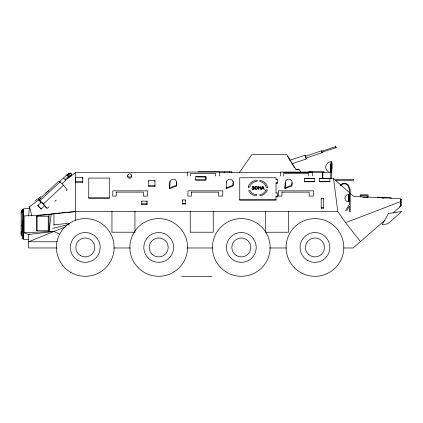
<?xml version="1.0" encoding="UTF-8"?>
<svg xmlns="http://www.w3.org/2000/svg" width="423" height="423" viewBox="0 0 423 423"><rect width="100%" height="100%" fill="white"/><g stroke="black" fill="none" stroke-linecap="round" stroke-linejoin="round"><path stroke-width="0.63" d="M21.15 234.464L21.15 212.367L22.197 212.367M23.043 239.006L23.043 209.258L22.197 209.274L22.197 231.91L21.15 231.91L21.15 235.389L22.197 235.389M75.558 182.577L75.558 181.472L82.723 181.472L82.723 182.577L75.558 182.577L75.558 177.544L82.723 177.544L82.723 182.577M75.558 178.649L75.558 177.544M82.723 178.649L82.723 177.544M141.784 204.478L141.784 203.801L147.014 203.801L147.014 204.478L141.784 204.478L141.784 201.142L147.014 201.142L147.014 204.478M141.784 201.819L141.784 201.142M147.014 201.819L147.014 201.142M154.945 180.621L154.945 186.406L148.774 186.406L148.774 180.621L154.945 180.621L154.945 181.324M182.572 203.986L182.572 203.505L185.258 203.505L185.258 203.986L182.572 203.986L182.572 199.931L185.258 199.931L185.258 203.986M182.572 200.412L182.572 199.931M185.258 200.412L185.258 199.931M323.447 198.213L323.447 208.211L321.21 208.211L321.21 198.213L323.447 198.213L323.452 198.942M187.875 172.431L75.638 172.494L75.558 220.727M360.988 196.653L360.988 195.421L367.169 195.421L367.164 197.266M190.551 175.984L190.561 173.351L215.582 173.351L215.571 175.984M283.738 175.984L283.748 173.351L308.769 173.351L308.758 175.984M69.478 173.192L66.511 175.207L67.95 175.323L68.817 177.01L71.365 175.471L71.381 174.488M360.2 196.658L360.216 194.823L368.137 194.818L368.121 197.266L362.839 197.266M187.368 175.989L187.426 172.061L219.516 172.061L219.452 175.989M280.555 175.989L280.613 172.061L312.697 172.061L312.639 175.989M348.769 197.938C349.292 187.611 349.187 206.683 348.769 199.524M224.216 172.981L224.259 171.743M169.607 187.949L169.972 181.277L171.595 179.564A3.405 2.771 0 0 1 175.037 179.595L176.618 181.33L176.338 186.025L169.607 188.684L169.607 187.949L176.338 185.29M169.607 188.684L169.845 182.741M226.173 188.647L226.538 181.24L228.166 179.532A3.405 2.771 0 0 1 231.608 179.564L233.189 181.298L232.904 185.988L226.173 188.647L226.173 187.918L232.904 185.258M285.033 187.881L285.393 181.208L287.021 179.495A3.405 2.771 0 0 1 290.464 179.526L292.044 181.261L291.764 185.956L285.033 188.61L285.033 187.881L291.759 185.221M285.033 188.61L285.266 182.673M348.61 200.476L348.563 201.697L346.839 201.353L345.374 199.973L344.856 198.022L345.374 196.351L346.675 194.903L348.563 194.448L348.785 198.429L348.425 201.475M328.576 171.939L326.376 169.835L325.604 166.911L326.345 164.785L328.327 162.284L331.389 161.607L330.723 167.73L330.918 172.526L331.183 172.113M348.732 199.022L348.51 201.205M377.49 197.848L377.528 197.129L391.09 197.848L391.053 198.567M331.495 165.018L331.759 162.638A5.065 0.36 -88.4 0 1 332.018 162.86L332.118 165.557A4.537 0.323 -88.4 0 1 332.002 169.147L331.732 171.526A5.065 0.36 -88.4 0 1 331.473 171.304L331.373 168.608A4.537 0.323 -88.4 0 1 331.542 165.018M28.621 216.063L29.552 206.704L40.798 198.355M176.338 186.025L176.618 182.064M232.904 185.988L233.295 182.768M291.764 185.956L292.156 182.731M51.231 214.054L49.02 231.555L24.143 232.787L24.143 215.915L49.02 214.683L53.954 213.636L60.5 213.007M71.508 175.651L71.212 174.038M226.411 182.704L226.538 181.975M348.51 195.289L348.615 194.945L348.732 195.96M67.204 175.069L70.408 173.129L66.839 175.09L69.948 173.107L71.186 173.499L71.566 175.059L68.822 176.64M67.96 174.583L68.796 173.414L70.144 173.192M71.191 175.926L71.376 175.466M68.145 174.445L68.346 174.033M169.972 182.006L170.321 181.324M346.77 210.68L349.34 206.17L349.34 211.965M345.565 210.702L349.557 203.965L349.557 189.678L347.806 185.512L345.914 183.926L342.884 183.926L340.975 185.597L339.907 185.597L342.799 183.302L345.914 183.302L348.351 185.084L350.181 189.351L350.181 211.934M239.46 172.431L251.807 154.659L286.799 154.659L295.92 169.417L298.358 169.263M62.065 183.635L65.66 180.293L65.137 179.564L68.537 175.899M41.174 202.913L38.683 199.883L58.808 181.187L60.129 181.906L63.54 185.232L67.273 189.774L66.311 190.667M59.437 181.742L66.247 175.413M38.683 199.883L40.005 200.602L60.129 181.906M37.848 205.483L41.369 202.21L43.183 203.86L44.69 205.784L41.168 209.057L37.848 205.483L41.168 209.057M49.068 206.688L47.149 208.47L43.421 203.928L63.54 185.232M54.816 201.348L56.254 200.016M343.925 247.978L353.157 247.978L384.745 220.42M393.115 213.007L400.502 206.472L400.475 198.614L353.808 196.457L333.546 178.538L319.624 178.421L329.877 178.543M34.818 201.062L40.851 196.584M45.668 193.01L48.682 190.768M65.57 179.965L75.638 172.494M68.716 177.353L71.059 175.831M67.585 175.148L70.831 173.266M68.727 176.259L71.651 174.63M68.933 173.599L69.361 173.404M65.956 226.596L28.621 241.771L57.306 241.776M333.546 178.538L337.797 211.563L345.549 222.688L400.502 201.671M289.781 160.291L305.036 155.246L305.644 157.033M305.39 156.336L321.512 150.81L321.776 151.587M321.818 151.725L321.654 151.249L335.751 146.633L336.084 147.643L321.993 152.269M321.908 151.994L322.146 152.735L305.977 158.08L305.803 157.525M292.245 163.638L306.284 158.995L305.723 157.282M399.238 206.842L400.502 206.472M29.89 234.168L28.621 234.485L24.143 232.787M52.722 228.431L69.213 224.285M69.763 176.396L70.234 176.312M65.618 180.298L65.327 180.076M59.791 234.257L53.954 231.476L28.621 234.485L28.621 247.968L56.656 247.973M37.023 215.519L75.558 211.548L337.797 211.563M61.806 212.885L75.558 211.563M54.044 224.756L69.689 223.254M67.564 177.977L67.929 177.956M53.954 231.476L49.02 231.555L49.02 214.683M294.128 167.645L294.397 167.645L293.752 166.572M295.746 169.263L298.987 169.263L301.187 172.431M308.425 171.564L323.812 171.564L323.78 172.642M197.959 171.759L231.846 171.738L231.846 172.981M219.352 172.41L280.935 172.431M283.299 172.373L330.998 172.346L331.003 178.543M195.643 176.782L205.89 176.904L205.895 180.098L195.643 180.108L195.643 176.782L205.89 176.904M304.449 178.432L314.701 178.548L304.449 178.432L304.454 181.753L314.701 181.747L314.701 178.427M276.013 179.278L277.504 179.273L277.509 183.46L276.013 183.46M195.643 179.902L205.895 179.891L205.89 176.777M304.454 181.546L314.701 181.541M319.629 181.541L329.877 181.536M277.504 182.599L276.013 182.604L276.018 193.115M276.018 192.941L277.71 192.941L277.715 196.859L276.023 196.864M277.715 196.045L276.023 196.045L276.023 200.222L239.756 200.243L239.741 177.776L276.013 177.755L276.013 179.585M88.777 197.774L109.293 197.763M239.756 199.423L276.023 199.402M401.697 199.608L400.486 199.608L400.486 205.34L401.697 205.34L401.681 199.608M29.425 208.55L23.693 208.55L23.693 216.063M36.632 216.222L37.102 216.222L37.102 230.746L36.632 230.746L36.632 216.222L48.698 216.222M23.043 220.896L22.197 220.896L22.197 239.006M22.197 224.951L23.043 224.951M21.15 225.464L22.197 225.464M22.197 229.176L23.043 229.176M36.632 230.746L48.698 230.746M28.701 239.54L23.609 239.54L23.609 213.562M113.803 247.978L130.284 247.978M186.992 247.978L212.711 247.978M269.414 247.978L286.561 247.978M181.657 276.409L211.986 276.409M382.011 198.086L383.947 198.186M68.304 177.766L68.632 177.871M70.276 173.377L70.704 173.552M59.479 181.737L60.003 182.17M70.567 173.367L70.932 173.657M45.256 206.852L46.678 208.068M287.397 156.224L288.031 157.092M44.098 205.361L43.315 204.595M40.005 200.602L43.421 203.928M65.137 179.564L63.619 178.22M345.549 222.688L360.618 241.776M322.141 152.724L321.929 152.106M305.343 156.161L305.559 156.785M306.284 158.995L305.998 158.213M288.306 157.525L290.21 160.682M290.855 161.75L291.822 163.357M292.467 164.431L293.113 165.504M287.614 156.732L287.402 156.283M232.851 181.345L233.189 182.033M336.079 147.638L335.74 146.622M321.898 151.936L321.686 151.371M305.623 156.949L305.787 157.441M321.866 151.862L321.972 152.174M321.75 151.55L321.512 150.81M305.38 156.336L305.036 155.246M29.552 206.704L31.857 216.053M331.389 161.607L331.505 162.723M331.119 162.02L331.135 163.913M330.865 164.357L330.876 165.615M330.908 171.267L330.918 172.526M331.035 172.346L331.035 178.543M329.877 178.416L329.877 181.742L319.629 181.747L319.624 178.421M323.447 208.211L323.447 207.476L321.21 207.476L321.21 208.211M322.855 172.346L322.855 178.548M322.696 172.351L322.701 178.548M321.21 198.213L321.21 198.942M229.467 171.738L229.467 172.981M154.945 186.406L154.945 185.702L148.774 185.702L148.774 186.406M148.774 180.621L148.774 181.324M288.571 211.204L288.571 232.227L265.586 232.227L265.586 211.204M213.25 211.199L213.25 232.222L190.26 232.222L190.26 211.199M134.937 211.193L134.937 232.216L111.952 232.216L111.952 211.193M53.954 213.636L53.954 225.528M48.233 216.222L48.233 230.746M22.197 209.258L22.197 212.124M21.647 210.331L21.647 212.124M21.15 212.367L21.15 213.139M131.389 175.778A2.041 1.65 0 0 1 131.389 177.406L130.659 178.004A1.967 1.592 0 0 1 128.671 178.004L127.942 177.406A2.041 1.65 0 0 1 127.942 175.778M331.352 162.453A5.065 0.36 -88.4 0 0 331.167 162.622L330.897 165.002A4.537 0.323 -88.4 0 0 330.781 168.592L330.881 171.289A5.065 0.36 -88.4 0 0 331.14 171.511M251.918 188.827L251.918 189.261C252.891 190.049 255.397 188.769 253.811 187.833C254.842 187.167 253.726 185.792 252.034 186.559C252.187 186.829 255.312 187.146 252.584 187.622L252.584 187.949L253.599 188.066A0.534 0.434 0 0 1 253.837 188.346L253.726 188.838A0.709 0.576 0 0 1 253.329 189.049L252.7 189.07A2.147 1.745 0 0 1 251.949 188.827L251.949 188.827M258.358 186.443L258.358 189.377L258.834 189.377L258.834 187.939L260.494 187.939L260.494 189.377L260.975 189.377L260.975 186.443L260.494 186.443L260.494 187.595L258.834 187.595L258.834 186.443L258.358 186.443M116.24 192.132L116.225 196.082L112.745 196.082L112.835 190.842L147.712 190.842L147.622 196.082L143.423 196.082L143.439 192.132L116.24 192.132M191.365 192.137L191.349 196.087L187.875 196.087L187.96 190.852L222.836 190.847L222.752 196.087L218.548 196.087L218.564 192.137L191.365 192.137M281.967 192.142L281.951 196.092L278.471 196.092L278.556 190.858L313.432 190.858L313.348 196.092L309.15 196.092L309.16 192.142L281.967 192.142M257.332 187.912C254.625 192.602 254.641 183.212 257.332 187.912M254.672 187.563C254.075 190.472 259.22 189.557 257.581 186.998A1.38 1.126 0 0 0 256.898 186.49L255.307 186.612L254.672 187.563M248.375 186.532L248.285 187.563L249.612 187.098A8.37 6.81 0 0 1 256.967 181.351L257.316 180.235A9.713 7.905 0 0 0 248.375 186.532M265.829 190.091L265.559 190.852A8.37 6.81 0 0 1 260.938 194.464L259.77 194.696L260.087 195.754L260.954 195.622A9.713 7.905 0 0 0 267.405 189.71L265.829 190.091M262.128 188.558L261.8 189.377L261.314 189.377L262.53 186.443L263.122 186.443L264.338 189.377L263.83 189.377L263.503 188.558L262.128 188.558M262.815 186.844L262.26 188.224L263.37 188.224L262.815 186.844M388.531 213.488L381.99 224.798L387.875 223.778L401.85 211.468L388.531 213.488M256.629 194.855L255.936 195.865A9.713 7.905 0 0 1 248.671 190.614L250.093 190.599A8.37 6.81 0 0 0 256.629 194.855M128.259 174.355L127.942 174.694A2.041 1.65 0 0 0 127.942 176.322L128.671 176.92A1.967 1.592 0 0 0 130.659 176.92L131.389 176.322A2.041 1.65 0 0 0 131.389 174.694L130.659 174.096A1.967 1.592 0 0 0 128.671 174.096L128.259 174.355M353.575 179.41L335.703 179.59L335.714 180.536L353.58 180.357L353.575 179.41M109.282 178.078L88.761 178.094L88.777 198.366L109.293 198.355L109.282 178.078M267.59 187.653L266.21 187.368A8.37 6.81 0 0 0 261.25 181.885L259.849 181.552L259.849 180.383A9.713 7.905 0 0 1 267.59 187.653M294.54 267.854A28.854 28.854 0 0 0 342.81 254.921A28.854 28.854 0 0 0 307.473 219.579A28.854 28.854 0 0 0 294.54 267.854M70.858 272.423A28.854 28.854 0 0 0 114.141 247.434A28.854 28.854 0 0 0 70.858 222.445A28.854 28.854 0 0 0 70.858 272.423M138.316 267.844A28.854 28.854 0 0 0 186.591 254.905A28.854 28.854 0 0 0 151.254 219.569A28.854 28.854 0 0 0 138.316 267.844M220.906 267.849A28.854 28.854 0 0 0 269.176 254.916A28.854 28.854 0 0 0 233.84 219.574A28.854 28.854 0 0 0 220.906 267.849M236.568 255.656A9.48 9.48 0 0 0 250.786 247.444A9.48 9.48 0 0 0 236.568 239.238A9.48 9.48 0 0 0 236.568 255.656M307.495 260.351A14.895 14.895 0 0 0 329.84 247.45A14.895 14.895 0 0 0 307.495 234.548A14.895 14.895 0 0 0 307.495 260.351M152.021 254.144A9.48 9.48 0 0 0 167.873 249.893A9.48 9.48 0 0 0 156.267 238.286A9.48 9.48 0 0 0 152.021 254.144M148.187 257.972A14.895 14.895 0 0 0 173.107 251.294A14.895 14.895 0 0 0 154.866 233.052A14.895 14.895 0 0 0 148.187 257.972M230.778 257.977A14.895 14.895 0 0 0 255.698 251.299A14.895 14.895 0 0 0 237.451 233.057A14.895 14.895 0 0 0 230.778 257.977M308.24 254.154A9.48 9.48 0 0 0 324.097 249.903A9.48 9.48 0 0 0 312.491 238.297A9.48 9.48 0 0 0 308.24 254.154M77.837 260.335A14.895 14.895 0 0 0 100.182 247.434A14.895 14.895 0 0 0 77.837 234.532A14.895 14.895 0 0 0 77.837 260.335M80.544 255.64A9.48 9.48 0 0 0 94.763 247.434A9.48 9.48 0 0 0 80.544 239.228A9.48 9.48 0 0 0 80.544 255.64"/></g></svg>
